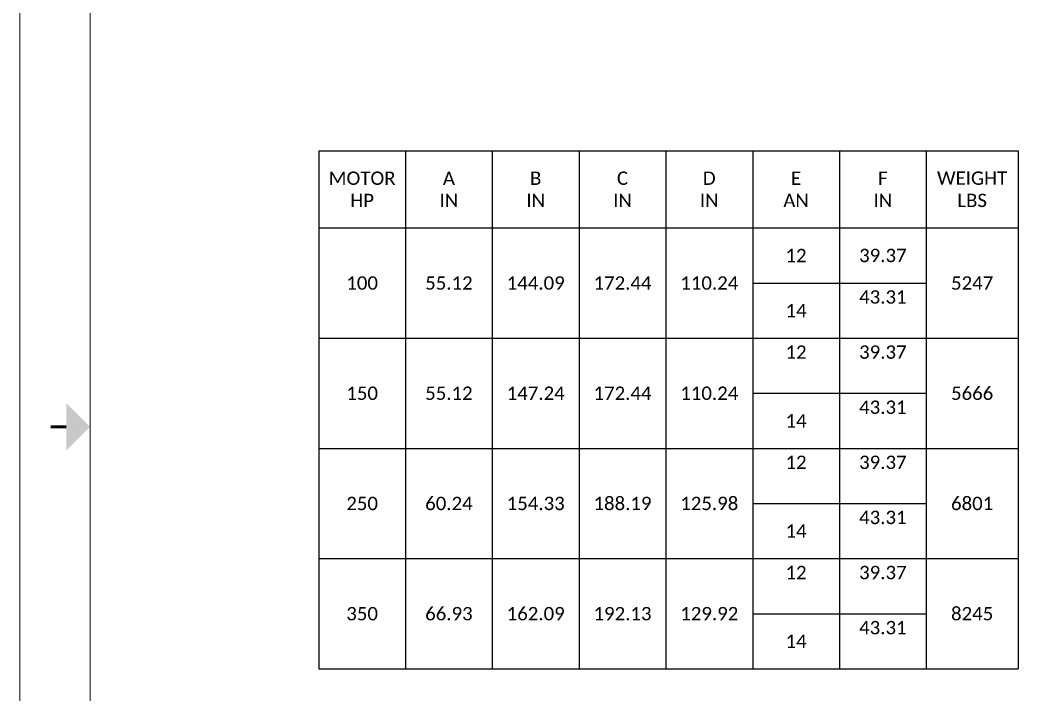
# Model space of a CAD drawing. Header units: inches. Extents: x 0 to 22015, y 0 to 16774.
# Drawn here: x 0 to 6640, y 6608 to 11095 of the extents above; entities that cross this region are included whole.
import ezdxf
from ezdxf.enums import TextEntityAlignment as Align

# ---------------------------------------------------------------- set-up
doc = ezdxf.new("R2010")
doc.units = ezdxf.units.IN
doc.header["$MEASUREMENT"] = 0
doc.layers.add('Title Block', color=7, linetype='Continuous', lineweight=5)
doc.styles.add('ACANSTS', font='romans.shx', dxfattribs={"height": 1})
doc.styles.add('Roman', font='arial.ttf')

# ---------------------------------------------------------------- blocks, each defined once
blk = doc.blocks.new('*T28')
at = {"linetype": 'ByBlock', "lineweight": -2, "transparency": 16777216}
for p, q in [((0, 0), (4652, 0)), ((0, 0), (0, -3449.1)), ((577.3, 0), (577.3, -3449.1)), ((1154.7, 0), (1154.7, -3449.1)), ((1732, 0), (1732, -3449.1)), ((2309.3, 0), (2309.3, -3449.1)), ((2886.7, 0), (2886.7, -881.4)), ((3464, 0), (3464, -3449.1)), ((4041.3, 0), (4041.3, -3449.1)), ((4652, 0), (4652, -3449.1)), ((0, -514.6), (4652, -514.6)), ((2886.7, -881.4), (4041.3, -881.4)), ((0, -1248.3), (4652, -1248.3)), ((2886.7, -1248.3), (2886.7, -1615.1)), ((2886.7, -1615.1), (4041.3, -1615.1)), ((0, -1981.9), (4652, -1981.9)), ((2886.7, -1981.9), (2886.7, -2348.7)), ((2886.7, -2348.7), (4041.3, -2348.7)), ((0, -2715.5), (4652, -2715.5)), ((2886.7, -2715.5), (2886.7, -3082.3)), ((2886.7, -3082.3), (4041.3, -3082.3)), ((0, -3449.1), (2886.7, -3449.1)), ((3464, -3449.1), (4652, -3449.1))]:
    blk.add_line(p, q, dxfattribs=at)
at = {"color": 0, "linetype": 'ByBlock', "lineweight": -2, "transparency": 16777216}
for p, q in [((2886.7, -881.4), (2886.7, -1248.3)), ((2886.7, -1615.1), (2886.7, -1981.9)), ((2886.7, -2348.7), (2886.7, -2715.5)), ((2886.7, -3082.3), (2886.7, -3449.1)), ((2886.7, -3449.1), (3464, -3449.1))]:
    blk.add_line(p, q, dxfattribs=at)
at = {"color": 0, "linetype": 'Continuous', "lineweight": 5, "transparency": 16777216, "char_height": 88.889, "style": 'Roman'}
for s, insert, width, attachment_point in [('{\\fCalibri|b0|i0|c0|p34;MOTOR^JHP}', (288.7, -257.3), 481.333, 5), ('{\\fCalibri|b0|i0|c0|p34;A ^JIN}', (866, -257.3), 481.333, 5), ('{\\fCalibri|b0|i0|c0|p34;B ^JIN}', (1443.3, -257.3), 481.333, 5), ('{\\fCalibri|b0|i0|c0|p34;C ^JIN}', (2020.7, -257.3), 481.333, 5), ('{\\fCalibri|b0|i0|c0|p34;D ^JIN}', (2598, -257.3), 481.333, 5), ('{\\fCalibri|b0|i0|c0|p34;E ^JAN}', (3175.3, -257.3), 481.333, 5), ('{\\fCalibri|b0|i0|c0|p34;F^JIN}', (3752.7, -257.3), 481.333, 5), ('{\\fCalibri|b0|i0|c0|p34;WEIGHT^JLBS}', (4346.7, -257.3), 514.667, 5), ('{\\fCalibri|b0|i0|c0|p34;12}', (3175.3, -698), 481.333, 5), ('{\\fCalibri|b0|i0|c0|p34;39.37}', (3752.7, -698), 481.333, 5), ('{\\fCalibri|b0|i0|c0|p34;100 }', (288.7, -881.4), 481.333, 5), ('{\\fCalibri|b0|i0|c0|p34;55.12}', (866, -881.4), 481.333, 5), ('{\\fCalibri|b0|i0|c0|p34;144.09}', (1443.3, -881.4), 481.333, 5), ('{\\fCalibri|b0|i0|c0|p34;172.44}', (2020.7, -881.4), 481.333, 5), ('{\\fCalibri|b0|i0|c0|p34;110.24}', (2598, -881.4), 481.333, 5), ('{\\fCalibri|b0|i0|c0|p34;5247}', (4346.7, -881.4), 514.667, 5), ('{\\fCalibri|b0|i0|c0|p34;43.31}', (3752.7, -929.4), 481.333, 2), ('{\\fCalibri|b0|i0|c0|p34;14}', (3175.3, -1064.8), 481.333, 5), ('{\\fCalibri|b0|i0|c0|p34;12}', (3175.3, -1296.3), 481.333, 2), ('{\\fCalibri|b0|i0|c0|p34;39.37}', (3752.7, -1296.3), 481.333, 2), ('{\\fCalibri|b0|i0|c0|p34;150}', (288.7, -1615.1), 481.333, 5), ('{\\fCalibri|b0|i0|c0|p34;55.12}', (866, -1615.1), 481.333, 5), ('{\\fCalibri|b0|i0|c0|p34;147.24}', (1443.3, -1615.1), 481.333, 5), ('{\\fCalibri|b0|i0|c0|p34;172.44}', (2020.7, -1615.1), 481.333, 5), ('{\\fCalibri|b0|i0|c0|p34;110.24}', (2598, -1615.1), 481.333, 5), ('{\\fCalibri|b0|i0|c0|p34;5666}', (4346.7, -1615.1), 514.667, 5), ('{\\fCalibri|b0|i0|c0|p34;43.31}', (3752.7, -1663.1), 481.333, 2), ('{\\fCalibri|b0|i0|c0|p34;14}', (3175.3, -1798.5), 481.333, 5), ('{\\fCalibri|b0|i0|c0|p34;12}', (3175.3, -2029.9), 481.333, 2), ('{\\fCalibri|b0|i0|c0|p34;39.37}', (3752.7, -2029.9), 481.333, 2), ('{\\fCalibri|b0|i0|c0|p34;250 }', (288.7, -2348.7), 481.333, 5), ('{\\fCalibri|b0|i0|c0|p34;60.24}', (866, -2348.7), 481.333, 5), ('{\\fCalibri|b0|i0|c0|p34;154.33}', (1443.3, -2348.7), 481.333, 5), ('{\\fCalibri|b0|i0|c0|p34;188.19}', (2020.7, -2348.7), 481.333, 5), ('{\\fCalibri|b0|i0|c0|p34;125.98}', (2598, -2348.7), 481.333, 5), ('{\\fCalibri|b0|i0|c0|p34;6801}', (4346.7, -2348.7), 514.667, 5), ('{\\fCalibri|b0|i0|c0|p34;43.31}', (3752.7, -2396.7), 481.333, 2), ('{\\fCalibri|b0|i0|c0|p34;14}', (3175.3, -2532.1), 481.333, 5), ('{\\fCalibri|b0|i0|c0|p34;12}', (3175.3, -2763.5), 481.333, 2), ('{\\fCalibri|b0|i0|c0|p34;39.37}', (3752.7, -2763.5), 481.333, 2), ('{\\fCalibri|b0|i0|c0|p34;350}', (288.7, -3082.3), 481.333, 5), ('{\\fCalibri|b0|i0|c0|p34;66.93}', (866, -3082.3), 481.333, 5), ('{\\fCalibri|b0|i0|c0|p34;162.09}', (1443.3, -3082.3), 481.333, 5), ('{\\fCalibri|b0|i0|c0|p34;192.13}', (2020.7, -3082.3), 481.333, 5), ('{\\fCalibri|b0|i0|c0|p34;129.92}', (2598, -3082.3), 481.333, 5), ('{\\fCalibri|b0|i0|c0|p34;8245}', (4346.7, -3082.3), 514.667, 5), ('{\\fCalibri|b0|i0|c0|p34;43.31}', (3752.7, -3130.3), 481.333, 2), ('{\\fCalibri|b0|i0|c0|p34;14}', (3175.3, -3265.7), 481.333, 5)]:
    blk.add_mtext(s, dxfattribs=dict(at, insert=insert, width=width, attachment_point=attachment_point))
blk = doc.blocks.new('LONE STAR BLOWER TITLE BLOCK (SIZE A)')
at = {"layer": 'Title Block', "lineweight": 15}
for p, q in [((0, 18), (0, 0)), ((0.5, 17.5), (0.5, 0.5))]:
    blk.add_line(p, q, dxfattribs=at)
at = {"layer": 'Title Block', "lineweight": 15, "const_width": 0.0225}
blk.add_lwpolyline([(0.2188, 9), (0.3312, 9)], dxfattribs=at)
at = {"layer": 'Title Block', "lineweight": 15}
blk.add_solid([(0.3312, 8.8312), (0.3312, 9.1688), (0.5, 9)], dxfattribs=at)
at = {"layer": 'Title Block', "lineweight": 15, "style": 'ACANSTS'}
for tag, p, height in [('DRAWN_BY', (14.7817, 2.2896), 0.135), ('DRAWN_DATE', (15.8526, 2.3021), 0.135), ('DRAWING_SUBTITLE', (17.7236, 1.9768), 0.2025), ('CHECKED_BY', (14.804, 1.9438), 0.135), ('CHECK_DATE', (15.8339, 1.9487), 0.135), ('ENGINEER', (14.7979, 1.6123), 0.135), ('ENG_DATE', (15.8249, 1.6112), 0.135), ('DRAWING_SUBTITLE', (17.7211, 1.5494), 0.2025), ('MANUFACTURING', (14.7936, 1.2748), 0.135), ('MFG_DATE', (15.826, 1.2778), 0.135), ('CONTROL', (14.7936, 0.9373), 0.135), ('CONTROL_DATE', (15.826, 0.9403), 0.135), ('CAGE_CODE', (17.9275, 0.9163), 0.135), ('MODEL_FILE_NAME', (9.0607, 0.6111), 0.135), ('APPROVED_BY', (14.7823, 0.5726), 0.135), ('APPROVAL_DATE', (15.8177, 0.5698), 0.135)]:
    blk.add_attdef(tag, p, '', height=height, dxfattribs=at)
at = {"layer": 'Title Block', "lineweight": 15, "style": 'Roman', "flags": 8}
for tag, height, p in [('DWG_NUMBER', 0.2812, (19.0664, 1.1474)), ('SCALE', 0.135, (18.1035, 0.7041)), ('SHEETNUMBER', 0.135, (21.2556, 0.7041)), ('TOTA_SHEETS', 0.135, (21.8939, 0.7016))]:
    blk.add_attdef(tag, text='', height=height, dxfattribs=at).set_placement(p, align=Align.TOP_LEFT)
at = {"layer": 'Title Block', "lineweight": 15, "style": 'ACANSTS'}
blk.add_attdef('REVISION', text='', height=0.135, dxfattribs=at).set_placement((22.8495, 0.8933), align=Align.CENTER)

msp = doc.modelspace()

# ---------------------------------------------------------------- block references
at = {"xscale": 931.8648284389766, "yscale": 931.8648284389766, "zscale": 931.8648284389766}
msp.add_blockref('LONE STAR BLOWER TITLE BLOCK (SIZE A)', (0, 0.05), dxfattribs=at)
msp.add_blockref('*T28', (1987.55, 10225.2))

doc.saveas('drawing.dxf')
